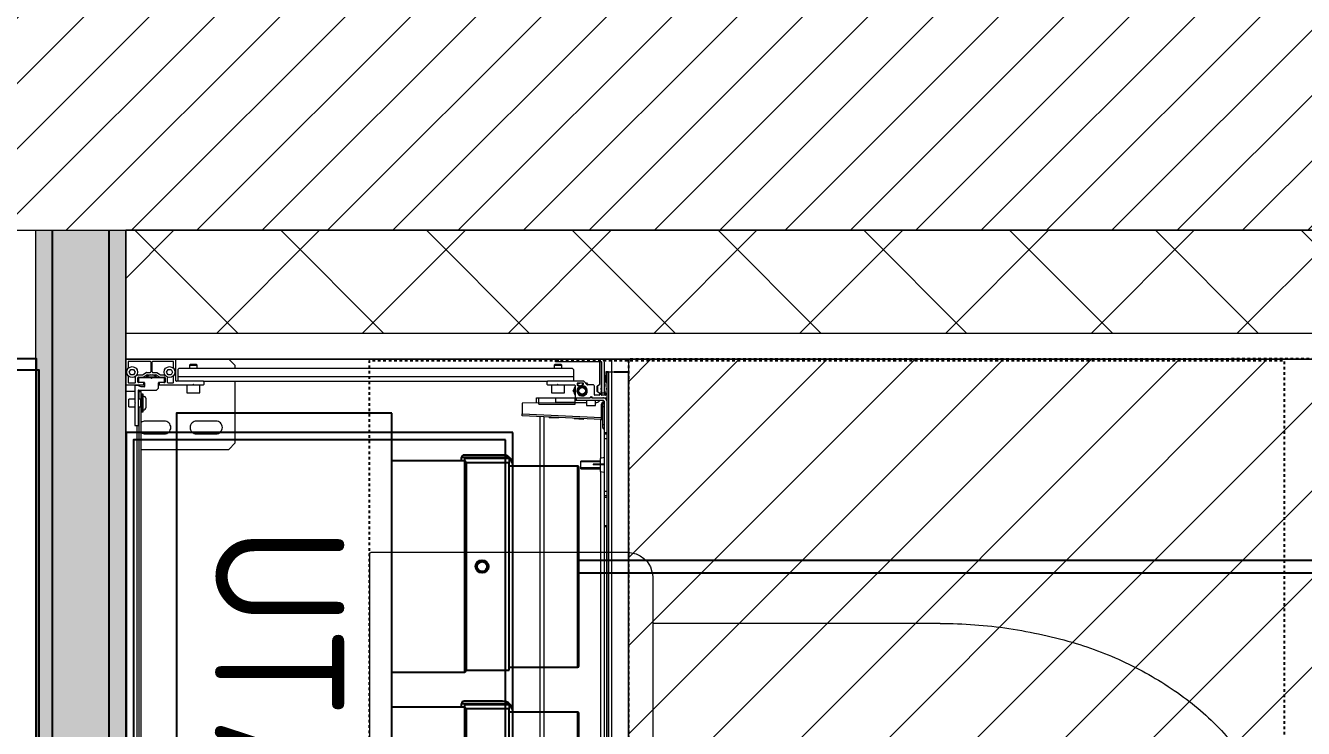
# Model space of a CAD drawing. Header units: centimetres. Extents: x 2191 to 12545, y -680 to 18662.
# Drawn here: x 8602.2 to 8701.4, y 8301.8 to 8356.3 of the extents above; entities that cross this region are included whole.
import ezdxf

# ---------------------------------------------------------------- set-up
doc = ezdxf.new("R2010")
doc.units = ezdxf.units.CM
doc.linetypes.add('Style de ligne -1', pattern=[0.41664, 0.20828, -0.20836])
doc.linetypes.add('VW-01', pattern=[0.41656, 0.20828, -0.20828])
for name, color, linetype, lineweight in [('B AmÈnagement intÈrieur_Hatch', 7, 'Continuous', 5), ('F REMPLISSAGE-vert clair_Hatch', 7, 'Continuous', 5), ('F REMPLISSAGE-vert foncÈ_Hatch', 7, 'Continuous', 5)]:
    doc.layers.add(name, color=color, linetype=linetype, lineweight=lineweight)
for name, color, linetype in [('B Aménagement intérieur', 252, 'Continuous'), ('B Faux plafonds', 252, 'Continuous'), ('B Faux plafonds_Hatch', 252, 'Continuous'), ('B GÈnÈral_Hatch', 252, 'Continuous'), ('B Général', 252, 'Continuous'), ('C ANNOTATIONS-prestations', 252, 'Continuous'), ('D SURFACES-shab', 252, 'Continuous'), ('F REMPLISSAGE-vert clair', 252, 'Continuous'), ('F REMPLISSAGE-vert foncé', 252, 'Continuous'), ('prlm-CHAUFF', 4, 'Continuous'), ('prlm-GT', 242, 'Continuous')]:
    doc.layers.add(name, color=color, linetype=linetype)
doc.styles.get("Standard").update_dxf_attribs({"font": 'isocp.shx', "height": 15})

# ---------------------------------------------------------------- blocks, each defined once
blk = doc.blocks.new('Gaine 150_70')
at = {"layer": 'B Général', "color": 7, "linetype": 'Continuous', "lineweight": 5}
blk.add_line((18.5, 36.305), (-69, 36.305), dxfattribs=at)
at = {"layer": 'B Général', "color": 7, "linetype": 'Continuous', "lineweight": 5, "flags": 128}
for points in [[(-70, 36.305), (19.5, 36.305), (19.5, -2.715), (-70, -2.715)], [(-70, -2.7), (-70, 36.3), (19.5, 36.3), (19.5, -2.7)]]:
    blk.add_lwpolyline(points, close=True, dxfattribs=at)
at = {"layer": 'C ANNOTATIONS-prestations'}
blk.add_line((-69, 36.305), (-69, 35.205), dxfattribs=at)
at = {"layer": 'C ANNOTATIONS-prestations', "lineweight": 5}
for p, q in [((-69.03, 34.755), (-69.03, 34.555)), ((-69, 34.755), (-69.03, 34.755)), ((-69, 35.205), (-69, 34.755)), ((-69, 34.655), (-69, 34.755)), ((-69, 34.755), (18.5, 34.755)), ((-70, 34.185), (-70, 30.835)), ((-69.8, 34.185), (-69.8, 30.835)), ((-69.8, 34.105), (-69.8, 34.085)), ((-69.77, 34.055), (-68.041, 34.055)), ((-67.4, 34.435), (-69.75, 34.435)), ((-67.4, 34.235), (-69.75, 34.235)), ((-68.105, 34.205), (-69.7, 34.205)), ((-69.03, 34.555), (-68.23, 34.555)), ((18.5, 34.655), (-69, 34.655)), ((-68.7, 34.525), (-68.7, 34.465)), ((-68.23, 34.555), (-68.67, 34.555)), ((-68.67, 34.435), (-68.135, 34.435)), ((-68.23, 34.555), (-68.23, 34.655)), ((-68.2, 34.625), (-68.2, 34.585)), ((-68.077, 34.185), (-67.903, 34.185)), ((-67.904, 34.485), (-68.076, 34.485)), ((-68.016, 34.042), (-67.929, 33.918)), ((-67.94, 34.485), (-67.901, 34.446)), ((-67.904, 33.905), (-67.496, 33.905)), ((-67.901, 34.446), (-67.868, 34.446)), ((-67.9, 34.235), (-67.9, 34.185)), ((-67.9, 33.905), (-67.9, 33.875)), ((-67.9, 33.875), (-67.5, 33.875)), ((-67.9, 33.875), (-67.88, 33.855)), ((-67.88, 33.855), (-67.52, 33.855)), ((-67.783, 34.205), (-67.875, 34.205)), ((-67.857, 34.185), (-67.857, 34.235)), ((-67.857, 33.855), (-67.857, 33.905)), ((-67.845, 34.435), (-67.56, 34.435)), ((-67.771, 34.655), (-67.721, 34.606)), ((-67.762, 34.196), (-67.721, 34.156)), ((-67.736, 34.62), (-67.664, 34.62)), ((-67.679, 34.606), (-67.629, 34.655)), ((-67.679, 34.156), (-67.638, 34.196)), ((-67.53, 34.205), (-67.617, 34.205)), ((-67.543, 34.185), (-67.543, 34.235)), ((-67.543, 33.855), (-67.543, 33.905)), ((-67.537, 34.446), (-67.499, 34.446)), ((-67.52, 33.855), (-67.5, 33.875)), ((-67.23, 34.185), (-67.502, 34.185)), ((-67.4, 34.485), (-67.501, 34.485)), ((-67.5, 34.185), (-67.5, 34.235)), ((-67.5, 33.875), (-67.5, 33.905)), ((-67.499, 34.446), (-67.46, 34.485)), ((-67.471, 33.918), (-67.384, 34.042)), ((-67.4, 34.505), (-67.4, 34.485)), ((-67.4, 34.435), (-67.2, 34.435)), ((-67.4, 34.235), (-67.4, 34.435)), ((-67.2, 34.235), (-67.4, 34.235)), ((-67.23, 34.535), (-67.37, 34.535)), ((-67.359, 34.055), (-67.23, 34.055)), ((-67.2, 34.505), (-67.2, 34.215)), ((-67.2, 34.025), (-67.2, 33.685)), ((-67, 34.625), (-67, 34.655)), ((-67, 33.517), (-67, 34.625)), ((-66.9, 34.55), (-66.9, 34.655)), ((-66.8, 34.305), (-66.8, 32.255)), ((-66.4, 33.755), (-66.8, 33.755)), ((-64.317, 34.455), (-66.65, 34.455)), ((-66.65, 33.755), (-66.65, 33.852)), ((-66.6, 34.405), (-66.6, 34.455)), ((-66.6, 34.405), (-66.3, 34.405)), ((-66.3, 34.305), (-66.5, 34.305)), ((-66.5, 34.205), (-66.5, 34.305)), ((-65.471, 34.205), (-66.5, 34.205)), ((-66.4, 33.055), (-66.4, 33.755)), ((-66.3, 34.455), (-66.3, 34.405)), ((-66.3, 34.405), (-64.9, 34.405)), ((-66.3, 34.405), (-66.3, 34.305)), ((-64.9, 34.305), (-66.3, 34.305)), ((-65.75, 28.055), (-65.471, 34.205)), ((-65.321, 34.198), (-65.6, 28.055)), ((-65.471, 34.205), (-65.47, 34.21)), ((-65.321, 34.198), (-65.471, 34.205)), ((-65.324, 34.135), (-62.306, 34.135)), ((-65.32, 34.21), (-65.321, 34.198)), ((-64.9, 34.405), (-64.9, 34.455)), ((-64.9, 34.405), (-64.6, 34.405)), ((-64.9, 34.405), (-64.9, 34.305)), ((-64.7, 34.305), (-64.9, 34.305)), ((-64.6, 34.455), (-64.6, 34.405)), ((-62.366, 34.435), (-64.6, 34.435)), ((-64.317, 34.455), (-64.317, 34.655)), ((-64.182, 34.455), (-64.317, 34.455)), ((-64.182, 34.655), (-64.182, 34.455)), ((-63.85, 34.455), (-64.182, 34.455)), ((-63.85, 34.455), (-63.85, 34.655)), ((-59.75, 34.455), (-63.85, 34.455)), ((-62.37, 34.455), (-62.3, 34.105)), ((-62.3, 34.105), (-61.85, 34.105)), ((-62.1, 34.105), (-62.1, 32.605)), ((-62.039, 34.105), (-62.039, 32.605)), ((-61.85, 34.455), (-61.85, 33.696)), ((-61.8, 34.455), (-61.8, 33.696)), ((-61.8, 34.105), (-61.3, 34.105)), ((-61.561, 34.105), (-61.561, 32.605)), ((-61.5, 32.605), (-61.5, 34.105)), ((-61.3, 34.105), (-61.23, 34.455)), ((-61.294, 34.135), (-23.75, 34.135)), ((-23.65, 34.435), (-61.234, 34.435)), ((-59.75, 34.455), (-59.75, 34.655)), ((-59.418, 34.455), (-59.75, 34.455)), ((-59.418, 34.455), (-59.418, 34.655)), ((-59.283, 34.455), (-59.418, 34.455)), ((-59.283, 34.655), (-59.283, 34.455)), ((-57.1, 34.455), (-59.283, 34.455)), ((-57.1, 34.455), (-57.1, 34.655)), ((-57, 34.455), (-57.1, 34.455)), ((-57, 34.655), (-57, 34.455)), ((-23.583, 34.635), (-57, 34.635)), ((-68.3, 32.813), (-68.3, 30.055)), ((-68.019, 33.106), (-68.291, 32.834)), ((-68.156, 33.055), (-68.056, 33.113)), ((-68.156, 32.969), (-68.156, 33.055)), ((-68.15, 32.775), (-68.15, 32.355)), ((-68.07, 32.805), (-68.12, 32.805)), ((-68.04, 32.735), (-68.04, 32.775)), ((-68.01, 33.555), (-68.01, 33.127)), ((-67.23, 33.655), (-67.91, 33.655)), ((-67.2, 32.899), (-67.2, 32.511)), ((-67.079, 33.426), (-67.009, 33.496)), ((-67.009, 33.314), (-67.079, 33.384)), ((-67, 33.517), (-67, 33.293)), ((-67, 32.185), (-67, 33.293)), ((-66.8, 33.055), (-66.4, 33.055)), ((-66.65, 32.155), (-66.65, 33.055)), ((-65.334, 32.803), (-65.384, 32.805)), ((-65.334, 32.803), (-65.366, 32.101)), ((-61.85, 33.696), (-61.8, 33.696)), ((-61.85, 33.696), (-61.85, 33.56)), ((-61.85, 33.56), (-61.8, 33.56)), ((-61.8, 33.696), (-61.8, 33.56)), ((-69.2, 32.035), (-69.3, 31.935)), ((-69.3, 1.435), (-69.3, 31.935)), ((-69.2, 32.035), (-68.65, 32.035)), ((-68.65, 32.035), (-68.3, 32.035)), ((-68.65, 1.335), (-68.65, 32.035)), ((-68.104, 32.325), (-68.15, 32.351)), ((-68.12, 32.325), (-67.99, 32.325)), ((-67.979, 32.705), (-68.01, 32.705)), ((-68, 30.867), (-68, 32.125)), ((-67.97, 32.155), (-67.03, 32.155)), ((-67.96, 32.355), (-67.96, 32.465)), ((-67.93, 32.495), (-67.907, 32.495)), ((-67.55, 32.005), (-67.65, 32.063)), ((-67.45, 32.063), (-67.55, 32.005)), ((-67, 32.255), (-66.8, 32.255)), ((-67, 32.155), (-67, 32.185)), ((-67, 30.655), (-67, 32.155)), ((-66.8, 32.155), (-67, 32.155)), ((-66.8, 32.255), (-66.8, 32.155)), ((-66.65, 32.155), (-66.8, 32.155)), ((-66.65, 32.257), (-66.61, 32.255)), ((-66.5, 32.155), (-66.65, 32.155)), ((-66.65, 32.155), (-66.65, 30.655)), ((-66.61, 32.255), (-66.601, 28.055)), ((-66.5, 29.355), (-66.5, 32.155)), ((-65.416, 32.104), (-65.366, 32.101)), ((-61.5, 32.605), (-62.1, 32.605)), ((-70, 30.635), (-70, 30.835)), ((-70, 30.835), (-69.8, 30.835)), ((-69.8, 30.835), (-69.8, 30.635)), ((-69.55, 31.135), (-69.6, 31.085)), ((-69.6, 31.085), (-69.6, 30.585)), ((-69.55, 30.535), (-69.55, 31.135)), ((-69.3, 31.135), (-69.55, 31.135)), ((-68.029, 30.826), (-68.009, 30.846)), ((-68.009, 30.764), (-68.029, 30.784)), ((-67.4, 31.335), (-68, 31.335)), ((-68, 30.743), (-68, 30.867)), ((-67.4, 30.335), (-67.4, 31.335)), ((-65.423, 30.841), (-65.473, 30.843)), ((-65.423, 30.841), (-65.455, 30.139)), ((-69.8, 30.635), (-70, 30.635)), ((-69.6, 30.585), (-69.55, 30.535)), ((-69.55, 30.535), (-69.3, 30.535)), ((-68.3, 3.285), (-68.3, 30.055)), ((-68.2, 29.955), (-68.1, 29.955)), ((-68, 30.055), (-68, 30.743)), ((-68, 30.335), (-67.4, 30.335)), ((-67, 29.355), (-67, 30.655)), ((-66.65, 30.655), (-67, 30.655)), ((-65.505, 30.142), (-65.455, 30.139)), ((-67, 29.155), (-67, 29.355)), ((-66.5, 29.355), (-67, 29.355)), ((-66.603, 29.155), (-67, 29.155)), ((-65.537, 29.435), (-23.925, 29.435)), ((-65.524, 29.735), (-23.925, 29.735)), ((-66.601, 28.055), (-65.75, 28.055)), ((-65.6, 28.055), (-65.75, 28.055)), ((-69.5, 5.785), (-70, 5.285)), ((-70, 5.285), (-70, 1.155)), ((-69.3, 5.785), (-69.5, 5.785)), ((-63.5, 5.785), (-68.3, 5.785)), ((-63, 5.285), (-63.5, 5.785)), ((-63, -1.515), (-63, 5.285)), ((-65.2, 4.285), (-65.2, 2.785)), ((-64.2, 2.785), (-64.2, 4.285)), ((-68.3, 3.285), (-68.3, 1.215)), ((-68.1, 3.385), (-68.2, 3.385)), ((-68, 2.585), (-68, 3.285)), ((-67.4, 3.035), (-68, 3.035)), ((-67.4, 2.035), (-67.4, 3.035)), ((-69.55, 2.835), (-69.6, 2.785)), ((-69.6, 2.785), (-69.6, 2.285)), ((-69.6, 2.285), (-69.55, 2.235)), ((-69.55, 2.235), (-69.55, 2.835)), ((-69.3, 2.835), (-69.55, 2.835)), ((-69.55, 2.235), (-69.3, 2.235)), ((-68.029, 2.556), (-68, 2.585)), ((-68, 2.485), (-68.029, 2.514)), ((-68, 2.485), (-68, 2.585)), ((-68, -0.085), (-68, 2.485)), ((-68, 2.035), (-67.4, 2.035)), ((-70, 1.155), (-70, -2.685)), ((-68.33, 1.185), (-69.97, 1.185)), ((-69.283, 1.005), (-69.79, 1.005)), ((-69.3, 1.435), (-69.2, 1.335)), ((-69.2, 1.335), (-68.65, 1.335)), ((-68.21, 1.005), (-68.717, 1.005)), ((-68.65, 1.335), (-68.3, 1.335)), ((-69.82, 0.975), (-69.82, -0.625)), ((-69.2, 0.8), (-69, 0.916)), ((-69.2, 0.57), (-69.2, 0.8)), ((-69, 0.454), (-69.2, 0.57)), ((-69, 0.916), (-68.8, 0.8)), ((-68.8, 0.57), (-69, 0.454)), ((-68.8, 0.8), (-68.8, 0.57)), ((-68.78, -0.001), (-68.78, 0.321)), ((-68.6, -0.065), (-68.6, 0.305)), ((-68.57, 0.335), (-68.23, 0.335)), ((-68.55, 0.255), (-68.55, -0.665)), ((-68.53, 0.515), (-68.21, 0.515)), ((-68.23, 0.285), (-68.52, 0.285)), ((-68.2, 0.305), (-68.2, -0.085)), ((-68.18, 0.545), (-68.18, 0.975)), ((-65.2, 0.285), (-65.2, -1.215)), ((-64.2, -1.215), (-64.2, 0.285)), ((-69.82, -0.805), (-69.82, -2.505)), ((-69.01, -0.655), (-69.79, -0.655)), ((-69.79, -0.775), (-69.01, -0.775)), ((-68.98, -0.311), (-68.785, -0.018)), ((-68.98, -0.625), (-68.98, -0.311)), ((-68.98, -1.11), (-68.98, -0.805)), ((-68.627, -0.315), (-68.8, -0.615)), ((-68.8, -1.056), (-68.8, -0.374)), ((-68.8, -0.815), (-68.627, -1.115)), ((-68.795, -0.357), (-68.6, -0.065)), ((-68.55, -0.392), (-68.671, -0.392)), ((-68.627, -1.115), (-68.627, -0.315)), ((-68.55, -0.315), (-68.627, -0.315)), ((-68.5, -0.715), (-68.55, -0.665)), ((-68.55, -0.765), (-68.5, -0.715)), ((-68.55, -0.765), (-68.55, -1.685)), ((-68.2, -0.135), (-68.2, -0.085)), ((-68.17, -0.115), (-68.03, -0.115)), ((-67.75, -0.165), (-68.17, -0.165)), ((-67.6, -0.315), (-67.75, -0.165)), ((-67.6, -1.715), (-67.6, -0.315)), ((-68.785, -1.412), (-68.975, -1.127)), ((-68.605, -1.357), (-68.795, -1.073)), ((-68.78, -1.851), (-68.78, -1.429)), ((-68.55, -1.038), (-68.671, -1.038)), ((-68.627, -1.115), (-68.55, -1.115)), ((-68.6, -1.735), (-68.6, -1.374)), ((-68.23, -1.765), (-68.57, -1.765)), ((-68.21, -1.945), (-68.556, -1.945)), ((-68.52, -1.715), (-68.23, -1.715)), ((-68.2, -1.345), (-68.2, -1.295)), ((-68.2, -1.345), (-68.2, -1.735)), ((-68.18, -2.505), (-68.18, -1.975)), ((-68.17, -1.265), (-67.88, -1.265)), ((-68.03, -1.315), (-68.17, -1.315)), ((-68, -2.685), (-68, -1.345)), ((-67.95, -1.82), (-67.95, -1.985)), ((-67.852, -1.52), (-67.948, -1.81)), ((-67.85, -1.295), (-67.85, -1.51)), ((-64.88, -1.715), (-67.54, -1.715)), ((-66.95, -1.515), (-67.5, -1.515)), ((-67.5, -1.665), (-67.5, -1.515)), ((-66.9, -1.665), (-67.5, -1.665)), ((-67.5, -1.665), (-67.5, -1.715)), ((-65.92, -1.365), (-67.28, -1.365)), ((-67.28, -1.365), (-67.28, -1.465)), ((-67.28, -1.465), (-67.28, -1.515)), ((-65.92, -1.465), (-67.28, -1.465)), ((-67, -1.465), (-66.9, -1.565)), ((-66.275, -1.135), (-66.925, -1.135)), ((-66.9, -1.565), (-66.3, -1.565)), ((-66.9, -1.565), (-66.9, -1.715)), ((-66.65, -2.015), (-66.6, -1.965)), ((-66.6, -1.965), (-66.55, -2.015)), ((-66.3, -1.565), (-66.2, -1.465)), ((-66.3, -1.715), (-66.3, -1.565)), ((15.8, -1.665), (-66.3, -1.665)), ((15.75, -1.515), (-66.25, -1.515)), ((-65.92, -1.465), (-65.92, -1.365)), ((-65.92, -1.515), (-65.92, -1.465)), ((-64.85, -1.985), (-64.85, -1.745)), ((14.35, -1.815), (-64.85, -1.815)), ((-70, -2.685), (-70, -2.715)), ((-70, -2.715), (-69.97, -2.715)), ((-69.97, -2.715), (-68.03, -2.715)), ((-69.79, -2.535), (-69.283, -2.535)), ((-69.2, -2.1), (-69, -1.984)), ((-69.2, -2.33), (-69.2, -2.1)), ((-69, -2.446), (-69.2, -2.33)), ((-69, -1.984), (-68.8, -2.1)), ((-68.8, -2.33), (-69, -2.446)), ((-68.8, -2.1), (-68.8, -2.33)), ((-68.717, -2.535), (-68.21, -2.535)), ((-68.03, -2.715), (-67.5, -2.715)), ((-67.92, -2.015), (-66.65, -2.015)), ((-67.5, -2.015), (-67.5, -2.715)), ((17, -2.715), (-67.5, -2.715)), ((-66.9, -2.015), (-66.9, -2.465)), ((-66.3, -2.465), (-66.9, -2.465)), ((-66.55, -2.015), (-64.88, -2.015)), ((-66.3, -2.465), (-66.3, -2.015))]:
    blk.add_line(p, q, dxfattribs=at)
at = {"layer": 'C ANNOTATIONS-prestations', "lineweight": 5, "flags": 128}
for points in [[(-69.75, 34.435, 0.198912), (-69.927, 34.362, 0.198912), (-70, 34.185)], [(-69.75, 34.235, 0.198912), (-69.785, 34.22, 0.198912), (-69.8, 34.185)], [(-69.7, 34.205, 0.198912), (-69.771, 34.176, 0.198912), (-69.8, 34.105)], [(-69.8, 34.085, 0.198912), (-69.791, 34.064, 0.198912), (-69.77, 34.055)], [(-68.67, 34.555, 0.198912), (-68.691, 34.546, 0.198912), (-68.7, 34.525)], [(-68.7, 34.465, 0.198912), (-68.691, 34.444, 0.198912), (-68.67, 34.435)], [(-68.23, 34.555, 0.198912), (-68.209, 34.564, 0.198912), (-68.2, 34.585)], [(-68.17, 34.655, 0.198912), (-68.191, 34.646, 0.198912), (-68.2, 34.625)], [(-68.135, 34.435, 0.17724), (-68.116, 34.442, 0.17724), (-68.105, 34.46)], [(-68.076, 34.485, 0.17724), (-68.095, 34.478, 0.17724), (-68.105, 34.46)], [(-68.105, 34.205, 0.155096), (-68.094, 34.191, 0.155096), (-68.077, 34.185)], [(-68.016, 34.042, 0.120588), (-68.027, 34.052, 0.120588), (-68.041, 34.055)], [(-67.929, 33.918, 0.120588), (-67.918, 33.908, 0.120588), (-67.904, 33.905)], [(-67.875, 34.46, 0.17724), (-67.885, 34.478, 0.17724), (-67.904, 34.485)], [(-67.903, 34.185, 0.155096), (-67.886, 34.191, 0.155096), (-67.875, 34.205)], [(-67.9, 34.435, 0.013224), (-67.9, 34.44, 0.013224), (-67.901, 34.446)], [(-67.875, 34.46, 0.17724), (-67.864, 34.442, 0.17724), (-67.845, 34.435)], [(-67.762, 34.196, 0.098491), (-67.772, 34.203, 0.098491), (-67.783, 34.205)], [(-67.721, 34.606, 0.198912), (-67.7, 34.597, 0.198912), (-67.679, 34.606)], [(-67.721, 34.156, 0.198912), (-67.7, 34.147, 0.198912), (-67.679, 34.156)], [(-67.617, 34.205, 0.098491), (-67.628, 34.203, 0.098491), (-67.638, 34.196)], [(-67.56, 34.435, 0.17724), (-67.541, 34.442, 0.17724), (-67.53, 34.46)], [(-67.501, 34.485, 0.17724), (-67.52, 34.478, 0.17724), (-67.53, 34.46)], [(-67.53, 34.205, 0.155096), (-67.519, 34.191, 0.155096), (-67.502, 34.185)], [(-67.499, 34.446, 0.013224), (-67.5, 34.44, 0.013224), (-67.5, 34.435)], [(-67.496, 33.905, 0.120588), (-67.482, 33.908, 0.120588), (-67.471, 33.918)], [(-67.37, 34.535, 0.198912), (-67.391, 34.526, 0.198912), (-67.4, 34.505)], [(-67.359, 34.055, 0.120588), (-67.373, 34.052, 0.120588), (-67.384, 34.042)], [(-67.2, 34.505, 0.198912), (-67.209, 34.526, 0.198912), (-67.23, 34.535)], [(-67.23, 34.185, 0.198912), (-67.209, 34.194, 0.198912), (-67.2, 34.215)], [(-67.2, 34.025, 0.198912), (-67.209, 34.046, 0.198912), (-67.23, 34.055)], [(-67, 34.625, 0.198912), (-67.009, 34.646, 0.198912), (-67.03, 34.655)], [(-66.65, 34.655, 0.198912), (-66.897, 34.552, 0.198912), (-67, 34.305)], [(-66.65, 34.455, 0.198912), (-66.756, 34.411, 0.198912), (-66.8, 34.305)], [(-66.8, 34.087, 0.028434), (-66.763, 34.044, 0.028434), (-66.722, 34.005)], [(-66.65, 33.852, 0.109774), (-66.669, 33.936, 0.109774), (-66.722, 34.005)], [(-66.695, 34.448, 0.227222), (-66.656, 34.28, 0.227222), (-66.5, 34.205)], [(-66.6, 34.405, 0.198912), (-66.571, 34.334, 0.198912), (-66.5, 34.305)], [(-65.22, 34.305, 0.193016), (-65.289, 34.277, 0.193016), (-65.32, 34.21)], [(-64.7, 34.305, 0.198912), (-64.629, 34.334, 0.198912), (-64.6, 34.405)], [(-68.291, 32.834, 0.098491), (-68.298, 32.824, 0.098491), (-68.3, 32.813)], [(-68.12, 32.805, 0.198912), (-68.141, 32.796, 0.198912), (-68.15, 32.775)], [(-68.143, 32.794, 0.018566), (-68.148, 32.75, 0.018566), (-68.15, 32.705)], [(-68.01, 33.164, 0.041018), (-68.079, 33.083, 0.041018), (-68.133, 32.992)], [(-68.04, 32.775, 0.198912), (-68.049, 32.796, 0.198912), (-68.07, 32.805)], [(-68.04, 32.735, 0.198912), (-68.031, 32.714, 0.198912), (-68.01, 32.705)], [(-68.019, 33.106, 0.098491), (-68.012, 33.116, 0.098491), (-68.01, 33.127)], [(-67.91, 33.655, 0.198912), (-67.981, 33.626, 0.198912), (-68.01, 33.555)], [(-67.979, 32.705, 0.189855), (-67.958, 32.713, 0.189855), (-67.949, 32.733)], [(-67.949, 32.733, 0.008728), (-67.95, 32.719, 0.008728), (-67.95, 32.705)], [(-67.882, 32.482, 0.366532), (-67.384, 32.341, 0.366532), (-67.164, 32.808, 0.366532), (-67.588, 33.103, 0.366532), (-67.949, 32.733)], [(-67.23, 33.655, 0.198912), (-67.209, 33.664, 0.198912), (-67.2, 33.685)], [(-67.079, 33.426, 0.198912), (-67.088, 33.405, 0.198912), (-67.079, 33.384)], [(-67.009, 33.496, 0.098491), (-67.002, 33.506, 0.098491), (-67, 33.517)], [(-67, 33.293, 0.098491), (-67.002, 33.304, 0.098491), (-67.009, 33.314)], [(-68.15, 32.705, 0.085942), (-68.115, 32.503, 0.085942), (-68.014, 32.325)], [(-68.15, 32.455, 0.02871), (-68.117, 32.388, 0.02871), (-68.077, 32.325)], [(-68.15, 32.355, 0.198912), (-68.141, 32.334, 0.198912), (-68.12, 32.325)], [(-67.97, 32.155, 0.198912), (-67.991, 32.146, 0.198912), (-68, 32.125)], [(-67.99, 32.325, 0.198912), (-67.969, 32.334, 0.198912), (-67.96, 32.355)], [(-67.93, 32.495, 0.198912), (-67.951, 32.486, 0.198912), (-67.96, 32.465)], [(-67.95, 32.705, 0.074153), (-67.933, 32.588, 0.074153), (-67.882, 32.482)], [(-67.882, 32.482, 0.122946), (-67.893, 32.491, 0.122946), (-67.907, 32.495)], [(-67.896, 32.155, 0.14145), (-67.55, 32.055, 0.14145), (-67.204, 32.155)], [(-67.79, 32.155, 0.103148), (-67.55, 32.105, 0.103148), (-67.31, 32.155)], [(-67.03, 32.155, 0.198912), (-67.009, 32.164, 0.198912), (-67, 32.185)], [(-68.029, 30.826, 0.198912), (-68.038, 30.805, 0.198912), (-68.029, 30.784)], [(-68.009, 30.846, 0.098491), (-68.002, 30.856, 0.098491), (-68, 30.867)], [(-68, 30.743, 0.098491), (-68.002, 30.754, 0.098491), (-68.009, 30.764)], [(-68.3, 30.055, 0.198912), (-68.271, 29.984, 0.198912), (-68.2, 29.955)], [(-68.1, 29.955, 0.198912), (-68.029, 29.984, 0.198912), (-68, 30.055)], [(-64.2, 4.285, 0.414214), (-64.7, 4.785, 0.414214), (-65.2, 4.285)], [(-68.2, 3.385, 0.198912), (-68.271, 3.356, 0.198912), (-68.3, 3.285)], [(-68, 3.285, 0.198912), (-68.029, 3.356, 0.198912), (-68.1, 3.385)], [(-68.029, 2.556, 0.198912), (-68.038, 2.535, 0.198912), (-68.029, 2.514)], [(-65.2, 2.785, 0.414214), (-64.7, 2.285, 0.414214), (-64.2, 2.785)], [(-69.97, 1.185, 0.198912), (-69.991, 1.176, 0.198912), (-70, 1.155)], [(-69.79, 1.005, 0.198912), (-69.811, 0.996, 0.198912), (-69.82, 0.975)], [(-69.28, 1.005, 0.01196), (-69.281, 1.005, 0.01196), (-69.283, 1.005)], [(-68.717, 1.005, 0.01196), (-68.719, 1.005, 0.01196), (-68.72, 1.005)], [(-68.33, 1.185, 0.198912), (-68.309, 1.194, 0.198912), (-68.3, 1.215)], [(-68.18, 0.975, 0.198912), (-68.189, 0.996, 0.198912), (-68.21, 1.005)], [(-68.57, 0.335, 0.198912), (-68.591, 0.326, 0.198912), (-68.6, 0.305)], [(-68.599, 0.543, 0.095961), (-68.568, 0.522, 0.095961), (-68.53, 0.515)], [(-68.52, 0.285, 0.198912), (-68.541, 0.276, 0.198912), (-68.55, 0.255)], [(-68.2, 0.305, 0.198912), (-68.209, 0.326, 0.198912), (-68.23, 0.335)], [(-68.2, 0.255, 0.198912), (-68.209, 0.276, 0.198912), (-68.23, 0.285)], [(-68.21, 0.515, 0.198912), (-68.189, 0.524, 0.198912), (-68.18, 0.545)], [(-64.2, 0.285, 0.414214), (-64.7, 0.785, 0.414214), (-65.2, 0.285)], [(-69.82, -0.625, 0.198912), (-69.811, -0.646, 0.198912), (-69.79, -0.655)], [(-69.79, -0.775, 0.198912), (-69.811, -0.784, 0.198912), (-69.82, -0.805)], [(-69.01, -0.655, 0.198912), (-68.989, -0.646, 0.198912), (-68.98, -0.625)], [(-68.98, -0.805, 0.198912), (-68.989, -0.784, 0.198912), (-69.01, -0.775)], [(-68.795, -0.357, 0.073633), (-68.799, -0.365, 0.073633), (-68.8, -0.374)], [(-68.785, -0.018, 0.073633), (-68.781, -0.01, 0.073633), (-68.78, -0.001)], [(-68.2, -0.085, 0.198912), (-68.191, -0.106, 0.198912), (-68.17, -0.115)], [(-68.2, -0.135, 0.198912), (-68.191, -0.156, 0.198912), (-68.17, -0.165)], [(-68.03, -0.115, 0.198912), (-68.009, -0.106, 0.198912), (-68, -0.085)], [(-68.98, -1.11, 0.073633), (-68.979, -1.119, 0.073633), (-68.975, -1.127)], [(-68.8, -1.056, 0.073633), (-68.799, -1.065, 0.073633), (-68.795, -1.073)], [(-68.78, -1.429, 0.073633), (-68.781, -1.42, 0.073633), (-68.785, -1.412)], [(-68.556, -1.945, 0.123554), (-68.604, -1.957, 0.123554), (-68.64, -1.99)], [(-68.6, -1.374, 0.073633), (-68.601, -1.365, 0.073633), (-68.605, -1.357)], [(-68.6, -1.735, 0.198912), (-68.591, -1.756, 0.198912), (-68.57, -1.765)], [(-68.55, -1.685, 0.198912), (-68.541, -1.706, 0.198912), (-68.52, -1.715)], [(-68.23, -1.715, 0.198912), (-68.209, -1.706, 0.198912), (-68.2, -1.685)], [(-68.23, -1.765, 0.198912), (-68.209, -1.756, 0.198912), (-68.2, -1.735)], [(-68.18, -1.975, 0.198912), (-68.189, -1.954, 0.198912), (-68.21, -1.945)], [(-68.17, -1.265, 0.198912), (-68.191, -1.274, 0.198912), (-68.2, -1.295)], [(-68.17, -1.315, 0.198912), (-68.191, -1.324, 0.198912), (-68.2, -1.345)], [(-68, -1.345, 0.198912), (-68.009, -1.324, 0.198912), (-68.03, -1.315)], [(-67.948, -1.81, 0.040241), (-67.95, -1.815, 0.040241), (-67.95, -1.82)], [(-67.85, -1.295, 0.198912), (-67.859, -1.274, 0.198912), (-67.88, -1.265)], [(-67.852, -1.52, 0.040241), (-67.85, -1.515, 0.040241), (-67.85, -1.51)], [(-67.6, -1.715, 0.414214), (-67.57, -1.745, 0.414214), (-67.54, -1.715)], [(-66.925, -1.135, 0.218554), (-67.077, -1.205, 0.218554), (-67.123, -1.365)], [(-67.123, -1.36, 0.003145), (-67.124, -1.362, 0.003145), (-67.124, -1.365)], [(-66.077, -1.365, 0.218554), (-66.123, -1.205, 0.218554), (-66.275, -1.135)], [(-66.076, -1.365, 0.003145), (-66.076, -1.362, 0.003145), (-66.077, -1.36)], [(-65.2, -1.215, 0.080612), (-65.174, -1.373, 0.080612), (-65.1, -1.515)], [(-64.85, -1.745, 0.198912), (-64.859, -1.724, 0.198912), (-64.88, -1.715)], [(-64.3, -1.515, 0.080612), (-64.226, -1.373, 0.080612), (-64.2, -1.215)], [(-70, -2.685, 0.198912), (-69.991, -2.706, 0.198912), (-69.97, -2.715)], [(-69.82, -2.505, 0.198912), (-69.811, -2.526, 0.198912), (-69.79, -2.535)], [(-69.283, -2.535, 0.01196), (-69.281, -2.535, 0.01196), (-69.28, -2.535)], [(-68.72, -2.535, 0.01196), (-68.719, -2.535, 0.01196), (-68.717, -2.535)], [(-68.21, -2.535, 0.198912), (-68.189, -2.526, 0.198912), (-68.18, -2.505)], [(-68.03, -2.715, 0.198912), (-68.009, -2.706, 0.198912), (-68, -2.685)], [(-67.95, -1.985, 0.198912), (-67.941, -2.006, 0.198912), (-67.92, -2.015)], [(-64.88, -2.015, 0.198912), (-64.859, -2.006, 0.198912), (-64.85, -1.985)]]:
    blk.add_lwpolyline(points, format="xyb", dxfattribs=at)
at = {"layer": 'C ANNOTATIONS-prestations', "lineweight": 5}
for centre, radius in [((-67.55, 32.705), 0.35), ((-67.55, 32.705), 0.3), ((-67.55, 32.705), 0.25), ((-69, 0.685), 0.425), ((-69, -2.215), 0.425)]:
    blk.add_circle(centre, radius, dxfattribs=at)
for points, knots in [([(-65.22, 34.305), (-65.254, 34.305), (-65.318, 34.298), (-65.367, 34.286), (-65.396, 34.276), (-65.421, 34.265), (-65.441, 34.252), (-65.453, 34.242), (-65.462, 34.232), (-65.469, 34.218), (-65.47, 34.211), (-65.47, 34.21), (-65.47, 34.21)], [0, 0, 0, 1, 2, 3, 4, 5, 6, 7, 8, 9, 9, 10, 10, 10]), ([(-65.47, 34.21), (-65.431, 34.208), (-65.38, 34.207), (-65.352, 34.207), (-65.333, 34.207), (-65.324, 34.208), (-65.322, 34.209), (-65.321, 34.209), (-65.32, 34.209), (-65.32, 34.209), (-65.32, 34.21)], [0, 0, 0, 1, 2, 3, 4, 5, 6, 7, 7, 8, 8, 8])]:
    blk.add_open_spline(points, degree=2, knots=knots, dxfattribs=at)
blk = doc.blocks.new('xi.uta-yzen-g')
at = {"layer": 'prlm-CHAUFF', "ltscale": 50}
for p, q in [((-36.4, 35.02), (-20.8, 35.02)), ((-36.4, 35.02), (-36.4, 29.72)), ((-20.9, 35.12), (-36.3, 35.12)), ((-20.8, 29.72), (-20.8, 35.02)), ((-17.3, 35.02), (-1.7, 35.02)), ((-17.3, 35.02), (-17.3, 29.72)), ((-1.8, 35.12), (-17.2, 35.12)), ((-1.7, 29.72), (-1.7, 35.02)), ((1.8, 35.02), (17.4, 35.02)), ((1.8, 35.02), (1.8, 29.72)), ((1.9, 35.12), (17.3, 35.12)), ((17.4, 29.72), (17.4, 35.02)), ((20.9, 35.02), (36.5, 35.02)), ((20.9, 35.02), (20.9, 29.72)), ((21, 35.12), (36.4, 35.12)), ((36.5, 29.72), (36.5, 35.02)), ((-36.55, 29.97), (-36.4, 29.97)), ((-17.45, 29.97), (-17.3, 29.97)), ((1.65, 29.97), (1.8, 29.97)), ((20.75, 29.97), (20.9, 29.97)), ((-37.25, 29.216), (-37.25, 26.22)), ((-37.056, 29.72), (-36.65, 29.72)), ((-37.056, 29.72), (-37.056, 26.02)), ((-37, 29.72), (-37, 26.27)), ((-36.98, 29.72), (-36.98, 26.27)), ((-20.55, 29.72), (-36.65, 29.72)), ((-36.65, 29.72), (-36.65, 26.42)), ((-20.55, 26.42), (-20.55, 29.72)), ((-18.15, 29.216), (-18.15, 26.22)), ((-17.956, 29.72), (-17.55, 29.72)), ((-17.956, 29.72), (-17.956, 26.02)), ((-17.9, 29.72), (-17.9, 26.27)), ((-17.88, 29.72), (-17.88, 26.27)), ((-1.45, 29.72), (-17.55, 29.72)), ((-17.55, 29.72), (-17.55, 26.42)), ((-1.45, 26.42), (-1.45, 29.72)), ((0.95, 29.216), (0.95, 26.22)), ((1.144, 29.72), (1.55, 29.72)), ((1.144, 29.72), (1.144, 26.02)), ((1.2, 29.72), (1.2, 26.27)), ((1.22, 29.72), (1.22, 26.27)), ((17.65, 29.72), (1.55, 29.72)), ((1.55, 29.72), (1.55, 26.42)), ((17.65, 26.42), (17.65, 29.72)), ((20.05, 29.216), (20.05, 26.22)), ((20.244, 29.72), (20.65, 29.72)), ((20.244, 29.72), (20.244, 26.02)), ((20.3, 29.72), (20.3, 26.27)), ((20.32, 29.72), (20.32, 26.27)), ((36.75, 29.72), (20.65, 29.72)), ((20.65, 29.72), (20.65, 26.42)), ((36.75, 26.42), (36.75, 29.72)), ((-37, 28.42), (-36.98, 28.42)), ((-36.98, 28.07), (-37, 28.07)), ((-17.9, 28.42), (-17.88, 28.42)), ((-17.88, 28.07), (-17.9, 28.07)), ((1.2, 28.42), (1.22, 28.42)), ((1.22, 28.07), (1.2, 28.07)), ((20.3, 28.42), (20.32, 28.42)), ((20.32, 28.07), (20.3, 28.07)), ((-37, 27.693), (-36.98, 27.693)), ((-36.98, 27.343), (-37, 27.343)), ((-37, 27.293), (-36.98, 27.293)), ((-36.98, 27.193), (-37, 27.193)), ((-17.9, 27.693), (-17.88, 27.693)), ((-17.88, 27.343), (-17.9, 27.343)), ((-17.9, 27.293), (-17.88, 27.293)), ((-17.88, 27.193), (-17.9, 27.193)), ((1.2, 27.693), (1.22, 27.693)), ((1.22, 27.343), (1.2, 27.343)), ((1.2, 27.293), (1.22, 27.293)), ((1.22, 27.193), (1.2, 27.193)), ((20.3, 27.693), (20.32, 27.693)), ((20.32, 27.343), (20.3, 27.343)), ((20.3, 27.293), (20.32, 27.293)), ((20.32, 27.193), (20.3, 27.193)), ((-36.8, 26.02), (-37.05, 26.02)), ((-36.98, 26.27), (-37, 26.27)), ((-36.8, 26.27), (-36.98, 26.27)), ((-36.65, 26.42), (-36.8, 26.27)), ((-20.4, 26.27), (-36.8, 26.27)), ((-36.8, 26.27), (-36.8, 20.62)), ((-20.55, 26.42), (-36.65, 26.42)), ((-20.4, 26.27), (-20.55, 26.42)), ((-20.4, 20.62), (-20.4, 26.27)), ((-17.7, 26.02), (-17.95, 26.02)), ((-17.88, 26.27), (-17.9, 26.27)), ((-17.7, 26.27), (-17.88, 26.27)), ((-17.55, 26.42), (-17.7, 26.27)), ((-1.3, 26.27), (-17.7, 26.27)), ((-17.7, 26.27), (-17.7, 20.62)), ((-1.45, 26.42), (-17.55, 26.42)), ((-1.3, 26.27), (-1.45, 26.42)), ((-1.3, 20.62), (-1.3, 26.27)), ((1.4, 26.02), (1.15, 26.02)), ((1.22, 26.27), (1.2, 26.27)), ((1.4, 26.27), (1.22, 26.27)), ((1.55, 26.42), (1.4, 26.27)), ((17.8, 26.27), (1.4, 26.27)), ((1.4, 26.27), (1.4, 20.62)), ((17.65, 26.42), (1.55, 26.42)), ((17.8, 26.27), (17.65, 26.42)), ((17.8, 20.62), (17.8, 26.27)), ((20.5, 26.02), (20.25, 26.02)), ((20.32, 26.27), (20.3, 26.27)), ((20.5, 26.27), (20.32, 26.27)), ((20.65, 26.42), (20.5, 26.27)), ((36.9, 26.27), (20.5, 26.27)), ((20.5, 26.27), (20.5, 20.62)), ((36.75, 26.42), (20.65, 26.42)), ((36.9, 26.27), (36.75, 26.42)), ((36.9, 20.62), (36.9, 26.27))]:
    blk.add_line(p, q, dxfattribs=at)
for points in [[(-39, 30), (-39, 0), (0, 0), (0, 30)], [(-38.429, 29.429), (-38.429, 0.571), (-0.571, 0.571), (-0.571, 29.429)], [(-40.5, 20.62), (-40.5, 3.9), (40.5, 3.9), (40.5, 20.62)]]:
    blk.add_lwpolyline(points, close=True, dxfattribs=at)
for centre, radius in [((-28.6, 27.62), 0.5), ((-28.6, 27.62), 0.48), ((-28.6, 27.62), 0.38), ((-9.5, 27.62), 0.5), ((-9.5, 27.62), 0.48), ((-9.5, 27.62), 0.38), ((9.6, 27.62), 0.5), ((9.6, 27.62), 0.48), ((9.6, 27.62), 0.38), ((28.7, 27.62), 0.5), ((28.7, 27.62), 0.48), ((28.7, 27.62), 0.38)]:
    blk.add_circle(centre, radius, dxfattribs=at)
for centre, radius, start, end in [((-36.3, 35.02), 0.1, 90, 180), ((-20.9, 35.02), 0.1, 0, 90), ((-17.2, 35.02), 0.1, 90, 180), ((-1.8, 35.02), 0.1, 0, 90), ((1.9, 35.02), 0.1, 90, 180), ((17.3, 35.02), 0.1, 0, 90), ((21, 35.02), 0.1, 90, 180), ((36.4, 35.02), 0.1, 0, 90), ((-36.475, 29.24), 0.776, 138.52479, 181.76751), ((-36.55, 29.27), 0.7, 90, 136.27309), ((-17.375, 29.24), 0.776, 138.52479, 181.76751), ((-17.45, 29.27), 0.7, 90, 136.27309), ((1.725, 29.24), 0.776, 138.52479, 181.76751), ((1.65, 29.27), 0.7, 90, 136.27309), ((20.825, 29.24), 0.776, 138.52479, 181.76751), ((20.75, 29.27), 0.7, 90, 136.27309), ((-37.05, 26.22), 0.2, 180, 268.32391), ((-37.05, 26.22), 0.2, 268.32391, 270), ((-17.95, 26.22), 0.2, 180, 268.32391), ((-17.95, 26.22), 0.2, 268.32391, 270), ((1.15, 26.22), 0.2, 180, 268.32391), ((1.15, 26.22), 0.2, 268.32391, 270), ((20.25, 26.22), 0.2, 180, 268.32391), ((20.25, 26.22), 0.2, 268.32391, 270)]:
    blk.add_arc(centre, radius, start, end, dxfattribs=at)
for centre, major_axis, ratio, start_param, end_param in [((-36.55, 28.959), (-0.45, 0), 0.974723, 5.983927, 6.283185), ((-17.45, 28.959), (-0.45, 0), 0.974723, 5.983927, 6.283185), ((1.65, 28.959), (-0.45, 0), 0.974723, 5.983927, 6.283185), ((20.75, 28.959), (-0.45, 0), 0.974723, 5.983927, 6.283185), ((-36.55, 28.603), (-0.45, 0), 0.974723, 5.983927, 6.283185), ((-35.75, 28.603), (-1.25, 0), 0.146694, 0, 0.179125), ((-17.45, 28.603), (-0.45, 0), 0.974723, 5.983927, 6.283185), ((-16.65, 28.603), (-1.25, 0), 0.146694, 0, 0.179125), ((1.65, 28.603), (-0.45, 0), 0.974723, 5.983927, 6.283185), ((2.45, 28.603), (-1.25, 0), 0.146694, 0, 0.179125), ((20.75, 28.603), (-0.45, 0), 0.974723, 5.983927, 6.283185), ((21.55, 28.603), (-1.25, 0), 0.146694, 0, 0.179125)]:
    blk.add_ellipse(centre, major_axis=major_axis, ratio=ratio, start_param=start_param, end_param=end_param, dxfattribs=at)
for points in [[(-36.982, 29.391), (-36.986, 29.379), (-36.989, 29.366), (-36.997, 29.324), (-37, 29.294), (-37, 29.265)], [(-17.882, 29.391), (-17.886, 29.379), (-17.889, 29.366), (-17.897, 29.324), (-17.9, 29.294), (-17.9, 29.265)], [(1.218, 29.391), (1.214, 29.379), (1.211, 29.366), (1.203, 29.324), (1.2, 29.294), (1.2, 29.265)], [(20.318, 29.391), (20.314, 29.379), (20.311, 29.366), (20.303, 29.324), (20.3, 29.294), (20.3, 29.265)]]:
    blk.add_open_spline(points, degree=3, knots=[0.8185803, 0.8185803, 0.8185803, 0.8185803, 0.875, 0.875, 1, 1, 1, 1], dxfattribs=at)
at = {"layer": 'prlm-CHAUFF', "ltscale": 50, "insert": (-31.697, 16.894), "char_height": 10, "width": 139.79252, "attachment_point": 1}
blk.add_mtext('UTA', dxfattribs=at)
blk = doc.blocks.new('200_wc-2')
at = {"layer": 'B Général', "color": 7, "linetype": 'Continuous', "lineweight": 5}
for p, q in [((-25, -20.1), (-25, 0)), ((-24.9, 0.1), (24.9, 0.1)), ((25, -20.1), (25, 0)), ((-19.5, -44.2), (-19.5, -21.9)), ((19.5, -44.2), (19.5, -21.9))]:
    blk.add_line(p, q, dxfattribs=at)
at = {"layer": 'B Général', "color": 7, "linetype": 'Continuous', "lineweight": 5, "flags": 128}
blk.add_lwpolyline([(-25, -20.1), (-24.9, -20.6), (-24.75, -20.9), (-24.55, -21.2), (-24.3, -21.45), (-23.9, -21.7), (-23.4, -21.85), (-23.15, -21.9), (23.25, -21.9), (23.55, -21.85), (23.9, -21.7), (24.2, -21.5), (24.45, -21.3), (24.65, -21.05), (24.8, -20.75), (24.9, -20.5), (24.95, -20.3), (25, -20.1)], dxfattribs=at)
for points in [[(-19.5, -44.199), (-19.5, -44.2, 0.036537), (-19.11, -49.53, 0.035337), (-17.941, -54.747), (-17.94, -54.75, 0.041299), (-16.221, -59.088), (-16.22, -59.09), (-16.217, -59.097, 0.041783), (-13.79, -63.08, 0.053503), (-10.774, -66.396), (-10.77, -66.4, 0.054816), (-7.122, -69.019), (-7.12, -69.02, 0.063755), (-3.68, -70.42), (-3.678, -70.421, 0.064897), (0, -70.9)], [(0, -70.9, 0.064897), (3.678, -70.421), (3.68, -70.42, 0.063726), (7.12, -69.02), (7.122, -69.019, 0.054816), (10.77, -66.4), (10.774, -66.396, 0.053503), (13.79, -63.08, 0.041783), (16.217, -59.097), (16.22, -59.09), (16.221, -59.088, 0.041299), (17.94, -54.75), (17.941, -54.747, 0.035337), (19.11, -49.53, 0.036556), (19.5, -44.2)]]:
    blk.add_lwpolyline(points, format="xyb", dxfattribs=at)
at = {"layer": 'B Général', "color": 7, "linetype": 'Continuous', "lineweight": 5}
for centre, start, end in [((-24.9, 0), 90, 180), ((24.9, 0), 0, 90)]:
    blk.add_arc(centre, 0.1, start, end, dxfattribs=at)
blk = doc.blocks.new('Groupe-126-1')
at = {"layer": 'B Général', "color": 154, "linetype": 'Style de ligne -1', "true_color": 0x0053a6, "flags": 128}
blk.add_lwpolyline([(-35.4, 7.6), (35.6, 7.6), (35.6, -32.4), (-35.4, -32.4)], close=True, dxfattribs=at)
at = {"layer": 'B Général', "xscale": -1, "rotation": 270}
blk.add_blockref('200_wc-2', (35.5, 7.5), dxfattribs=at)

msp = doc.modelspace()

# ---------------------------------------------------------------- hatches: boundary and pattern name
at = {"layer": 'B Faux plafonds_Hatch', "linetype": 'Continuous', "lineweight": 5, "true_color": 0xaaaaaa}
h = msp.add_hatch(dxfattribs=at)
h.set_pattern_fill('F_P__SOFFITE', color=253, style=0, pattern_type=2)
h.set_pattern_definition([(45, (8862.316, 7933.679), (-3.52778, 3.30729), [])])
h.paths.add_polyline_path([(8577.689, 7693.167), (8735.697, 7693.167), (8735.803, 7783.167), (8667.795, 7783.167), (8667.689, 8044.167), (8828.377, 8044.167), (8898.377, 8044.167), (8898.377, 8180.417), (8788.989, 8180.467), (8788.989, 8330.467), (8648.989, 8330.417), (8648.989, 8180.417), (8577.689, 8180.417)])
at = {"layer": 'B GÈnÈral_Hatch', "linetype": 'Continuous', "lineweight": 5}
h = msp.add_hatch(dxfattribs=at)
h.set_pattern_fill('50_BETON', style=0, pattern_type=2)
h.set_pattern_definition([(45, (-631.1073, 4809.0284), (2.4253472, -2.6458333), [])])
h.paths.add_polyline_path([(8804.34, 8340.417), (8784.34, 8360.417), (8559.689, 8360.417), (8577.689, 8340.417)])
at = {"layer": 'B GÈnÈral_Hatch', "linetype": 'Continuous', "lineweight": 5, "true_color": 0x808080}
h = msp.add_hatch(dxfattribs=at)
h.set_pattern_fill('02_ISOLANT', color=8, angle=-180, style=0, pattern_type=2)
h.set_pattern_definition([(225, (-631.107, 4809.0284), (5.6568546, -5.656854), []), (315, (-631.107, 4809.0284), (-5.656854, -5.6568546), [])])
h.paths.add_polyline_path([(8812.34, 8332.417), (8804.34, 8340.417), (8609.974, 8340.417), (8609.974, 8332.417)])

# ---------------------------------------------------------------- linework, layer by layer
at = {"layer": 'B AmÈnagement intÈrieur_Hatch', "color": 9, "linetype": 'Continuous', "true_color": 0xc0dcc0}
msp.add_solid([(8602.974, 8340.417), (8609.974, 8340.417), (8602.974, 8233.917), (8609.974, 8240.917)], dxfattribs=at)
at = {"layer": 'B Aménagement intérieur', "color": 98, "linetype": 'Continuous', "lineweight": 13, "true_color": 0x004400}
for p, q in [((8602.974, 8340.417), (8602.974, 8233.917)), ((8609.974, 8330.417), (8609.974, 8340.417)), ((8609.974, 8340.417), (8609.974, 8340.417)), ((8609.974, 8330.417), (8609.974, 8240.917))]:
    msp.add_line(p, q, dxfattribs=at)
at = {"layer": 'B Faux plafonds', "linetype": 'VW-01', "flags": 128}
msp.add_lwpolyline([(8577.689, 7693.167), (8735.697, 7693.167), (8735.803, 7783.167), (8667.795, 7783.167), (8667.689, 8044.167), (8828.377, 8044.167), (8898.377, 8044.167), (8898.377, 8180.417), (8788.989, 8180.467), (8788.989, 8330.467), (8648.989, 8330.417), (8648.989, 8180.417), (8577.689, 8180.417)], close=True, dxfattribs=at)
at = {"layer": 'B Général', "color": 7, "linetype": 'Continuous', "lineweight": 18}
msp.add_line((8577.689, 8340.417), (8804.34, 8340.417), dxfattribs=at)
at = {"layer": 'B Général', "color": 7, "linetype": 'Continuous', "lineweight": 5}
for p, q in [((8577.689, 8340.417), (8804.34, 8340.417)), ((8804.34, 8340.417), (8609.974, 8340.417)), ((8812.34, 8332.417), (8609.974, 8332.417)), ((8814.34, 8330.417), (8609.974, 8330.417))]:
    msp.add_line(p, q, dxfattribs=at)
at = {"layer": 'B Général', "color": 7, "linetype": 'Continuous', "lineweight": 13}
for p, q in [((8804.34, 8340.417), (8609.974, 8340.417)), ((8814.34, 8330.417), (8609.974, 8330.417))]:
    msp.add_line(p, q, dxfattribs=at)
at = {"layer": 'D SURFACES-shab', "lineweight": 18, "flags": 128}
msp.add_lwpolyline([(8647.689, 8330.417), (8788.989, 8330.417), (8788.989, 8185.417), (8647.689, 8185.417)], close=True, dxfattribs=at)
at = {"layer": 'F REMPLISSAGE-vert clair'}
for p, q in [((8604.274, 8340.417), (8604.274, 8235.217)), ((8608.674, 8340.417), (8608.674, 8239.617))]:
    msp.add_line(p, q, dxfattribs=at)
at = {"layer": 'F REMPLISSAGE-vert clair_Hatch', "color": 9, "linetype": 'Continuous', "true_color": 0xc0dcc0}
msp.add_solid([(8608.674, 8340.417), (8604.274, 8340.417), (8608.674, 8239.617), (8604.274, 8235.217)], dxfattribs=at)
at = {"layer": 'F REMPLISSAGE-vert foncÈ_Hatch', "color": 54, "linetype": 'Continuous', "true_color": 0x99aa00}
for points in [[(8604.274, 8340.417), (8602.974, 8340.417), (8604.274, 8235.217), (8602.974, 8233.917)], [(8609.974, 8340.417), (8608.674, 8340.417), (8609.974, 8240.917), (8608.674, 8239.617)]]:
    msp.add_solid(points, dxfattribs=at)
at = {"layer": 'F REMPLISSAGE-vert foncé', "color": 98, "linetype": 'Continuous', "lineweight": 13, "true_color": 0x004400}
for p, q in [((8602.974, 8340.417), (8602.974, 8233.917)), ((8609.974, 8340.417), (8609.974, 8240.917))]:
    msp.add_line(p, q, dxfattribs=at)
at = {"layer": 'F REMPLISSAGE-vert foncé'}
for p, q in [((8604.274, 8340.417), (8604.274, 8235.217)), ((8608.674, 8340.417), (8608.674, 8239.617))]:
    msp.add_line(p, q, dxfattribs=at)
at = {"layer": 'prlm-CHAUFF', "ltscale": 50}
for p, q in [((8645.032, 8314.831), (8703.272, 8314.831)), ((8645.032, 8313.831), (8702.858, 8313.831))]:
    msp.add_line(p, q, dxfattribs=at)
at = {"layer": 'prlm-GT'}
for points in [[(8577.415, 8330.481), (8603.027, 8330.477), (8603.01, 8233.981), (8640.727, 8233.981), (8640.727, 8187.491), (8577.415, 8187.491)], [(8577.628, 8329.603), (8603.24, 8329.598), (8603.223, 8233.103), (8640.94, 8233.103), (8640.94, 8186.613), (8577.628, 8186.613)]]:
    msp.add_lwpolyline(points, close=True, dxfattribs=at)

# ---------------------------------------------------------------- block references
at = {"layer": 'B Aménagement intérieur', "color": 7, "rotation": 270}
msp.add_blockref('Gaine 150_70', (8612.689, 8260.417), dxfattribs=at)
at = {"layer": 'B Général', "color": 7, "rotation": 180}
msp.add_blockref('Groupe-126-1', (8664.489, 8297.917), dxfattribs=at)
at = {"layer": 'prlm-CHAUFF', "rotation": 269.9998100487597}
msp.add_blockref('xi.uta-yzen-g', (8610.012, 8285.731), dxfattribs=at)

doc.saveas('drawing.dxf')
